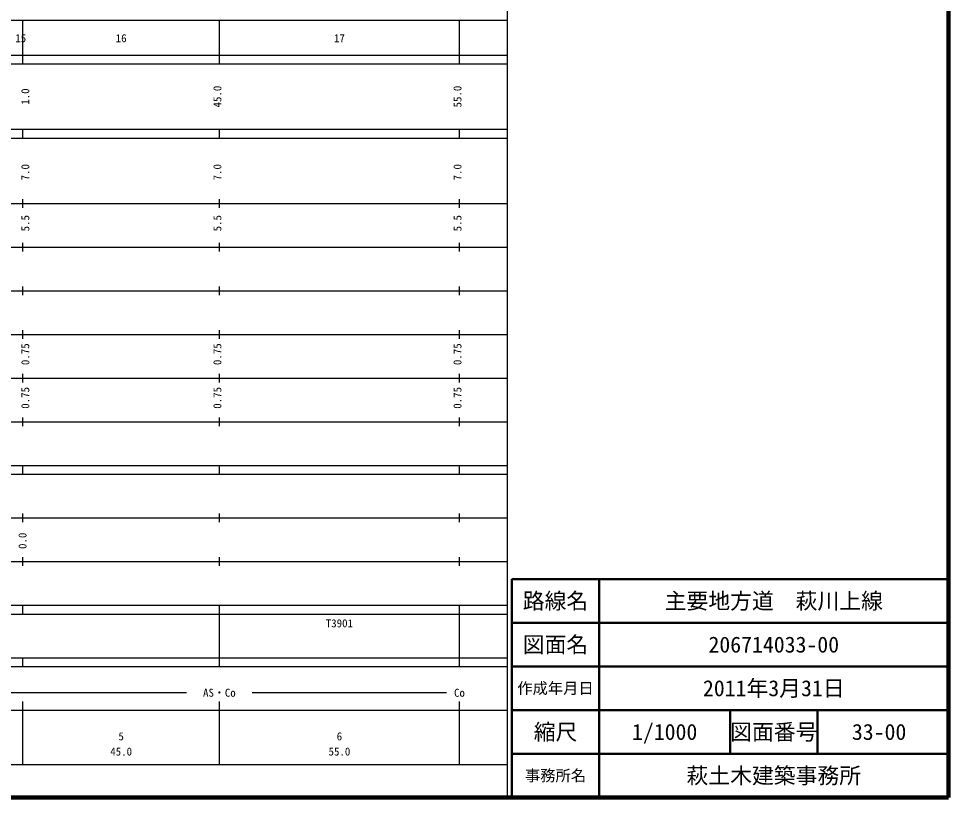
# Model space of a CAD drawing. Units: millimetres on the paper, enlarged 1000 times. Extents: x 40000 to 680000, y 20000 to 380000.
# Drawn here: x 467005 to 680000, y 20000 to 198357 of the extents above; entities that cross this region are included whole.
import ezdxf
from ezdxf.enums import TextEntityAlignment as Align

# ---------------------------------------------------------------- set-up
doc = ezdxf.new("R2010")
doc.units = ezdxf.units.MM
doc.header["$LTSCALE"] = 1000
for name, color, linetype, lineweight in [('M-TTL', 2, 'Continuous', 140), ('M-TTL-BAND', 7, 'Continuous', 25), ('M-TTL-FRAM', 2, 'Continuous', 50), ('M-TTL-LINE', 7, 'Continuous', 50)]:
    doc.layers.add(name, color=color, linetype=linetype, lineweight=lineweight)
doc.layers.add('M-TTL-TXT', color=7, linetype='Continuous')
doc.styles.add('ＭＳ ゴシック', font='')
doc.styles.get('ＭＳ ゴシック').set_extended_font_data('MS Gothic')

msp = doc.modelspace()

# ---------------------------------------------------------------- linework, layer by layer
at = {"layer": 'M-TTL'}
for p, q in [((680000, 20000), (680000, 380000)), ((40000, 20000), (680000, 20000))]:
    msp.add_line(p, q, dxfattribs=at)
at = {"layer": 'M-TTL-BAND'}
for p, q in [((579000, 20000), (579000, 370000)), ((68000, 198000), (579000, 198000)), ((468000, 188000), (468000, 198000)), ((513000, 188000), (513000, 198000)), ((568000, 188000), (568000, 198000)), ((40000, 190000), (579000, 190000)), ((40000, 188000), (579000, 188000)), ((40000, 173000), (579000, 173000)), ((468000, 171000), (468000, 173000)), ((513000, 171000), (513000, 173000)), ((568000, 171000), (568000, 173000)), ((40000, 171000), (579000, 171000)), ((40000, 156000), (579000, 156000)), ((468000, 155000), (468000, 157000)), ((513000, 155000), (513000, 157000)), ((568000, 155000), (568000, 157000)), ((468000, 145000), (468000, 147000)), ((513000, 145000), (513000, 147000)), ((568000, 145000), (568000, 147000)), ((46000, 146000), (579000, 146000)), ((468000, 135000), (468000, 137000)), ((513000, 135000), (513000, 137000)), ((568000, 135000), (568000, 137000)), ((52000, 136000), (579000, 136000)), ((46000, 126000), (579000, 126000)), ((468000, 125000), (468000, 127000)), ((513000, 125000), (513000, 127000)), ((568000, 125000), (568000, 127000)), ((52000, 116000), (579000, 116000)), ((468000, 115000), (468000, 117000)), ((513000, 115000), (513000, 117000)), ((568000, 115000), (568000, 117000)), ((468000, 105000), (468000, 107000)), ((513000, 105000), (513000, 107000)), ((568000, 105000), (568000, 107000)), ((46000, 106000), (579000, 106000)), ((40000, 96000), (579000, 96000)), ((468000, 94000), (468000, 96000)), ((513000, 94000), (513000, 96000)), ((568000, 94000), (568000, 96000)), ((40000, 94000), (579000, 94000)), ((49000, 84000), (579000, 84000)), ((468000, 83000), (468000, 85000)), ((513000, 83000), (513000, 85000)), ((568000, 83000), (568000, 85000)), ((468000, 73000), (468000, 75000)), ((513000, 73000), (513000, 75000)), ((568000, 73000), (568000, 75000)), ((40000, 74000), (579000, 74000)), ((40000, 64000), (579000, 64000)), ((468000, 62000), (468000, 64000)), ((513000, 62000), (513000, 64000)), ((568000, 62000), (568000, 64000)), ((40000, 62000), (579000, 62000)), ((513000, 52000), (513000, 62000)), ((568000, 52000), (568000, 62000)), ((40000, 52000), (579000, 52000)), ((468000, 50000), (468000, 52000)), ((513000, 50000), (513000, 52000)), ((568000, 50000), (568000, 52000)), ((40000, 50000), (579000, 50000)), ((71000, 44000), (505500, 44000)), ((520500, 44000), (565000, 44000)), ((468000, 27500), (468000, 42000)), ((513000, 27500), (513000, 42000)), ((568000, 27500), (568000, 42000)), ((40000, 40000), (579000, 40000)), ((68000, 27500), (579000, 27500))]:
    msp.add_line(p, q, dxfattribs=at)
at = {"layer": 'M-TTL-FRAM'}
for p, q in [((680000, 70000), (580000, 70000)), ((580000, 70000), (580000, 20000))]:
    msp.add_line(p, q, dxfattribs=at)
at = {"layer": 'M-TTL-LINE'}
for p, q in [((600000, 70000), (600000, 20000)), ((680000, 60000), (580000, 60000)), ((680000, 50000), (580000, 50000)), ((680000, 40000), (580000, 40000)), ((630000, 40000), (630000, 30000)), ((650000, 40000), (650000, 30000)), ((680000, 30000), (580000, 30000))]:
    msp.add_line(p, q, dxfattribs=at)

# ---------------------------------------------------------------- texts
at = {"layer": 'M-TTL-BAND', "style": 'ＭＳ ゴシック'}
for s, p in [('15', (467500, 192405)), ('16', (490500, 192405)), ('17', (540500, 192405)), ('AS・Co', (513000, 42500)), ('Co', (568000, 42500)), ('5', (490500, 32523)), ('6', (540500, 32523)), ('45.0', (490500, 29033)), ('55.0', (540500, 29033))]:
    msp.add_text(s, height=1833, dxfattribs=at).set_placement(p, align=Align.BOTTOM_CENTER)
for s, p in [('1.0', (470000, 180500)), ('45.0', (514000, 180500)), ('55.0', (569000, 180500)), ('7.0', (470000, 163174)), ('7.0', (514000, 163174)), ('7.0', (569000, 163174)), ('5.5', (470000, 151500)), ('5.5', (514000, 151500)), ('5.5', (569000, 151500)), ('0.75', (470000, 121500)), ('0.75', (514000, 121500)), ('0.75', (569000, 121500)), ('0.75', (470000, 111500)), ('0.75', (514000, 111500)), ('0.75', (569000, 111500)), ('0.0', (469370, 78764))]:
    msp.add_text(s, height=1833, rotation=90, dxfattribs=at).set_placement(p, align=Align.BOTTOM_CENTER)
msp.add_text('T3901', height=1833, dxfattribs=at).set_placement((537375, 58405), align=Align.BOTTOM_LEFT)
at = {"layer": 'M-TTL-TXT', "style": 'ＭＳ ゴシック'}
for s, height, p in [('路線名', 3666, (590000, 65000)), ('路線名', 3666, (590000, 65000)), ('主要地方道\u3000萩川上線', 3666, (640000, 65000)), ('図面名', 3666, (590000, 55000)), ('図面名', 3666, (590000, 55000)), ('206714033-00', 3666, (640000, 55000)), ('2011年3月31日', 3666, (640000, 45000)), ('作成年月日', 2566, (590000, 45000)), ('作成年月日', 2566, (590000, 45000)), ('縮尺', 3666, (590000, 35000)), ('縮尺', 3666, (590000, 35000)), ('1/1000', 3666, (615000, 35000)), ('図面番号', 3666, (640000, 35000)), ('図面番号', 3666, (640000, 35000)), ('33-00', 3666, (664125, 35000)), ('事務所名', 2566, (590000, 25000)), ('事務所名', 2566, (590000, 25000)), ('萩土木建築事務所', 3666, (640000, 25000))]:
    msp.add_text(s, height=height, dxfattribs=at).set_placement(p, align=Align.MIDDLE_CENTER)

doc.saveas('drawing.dxf')
